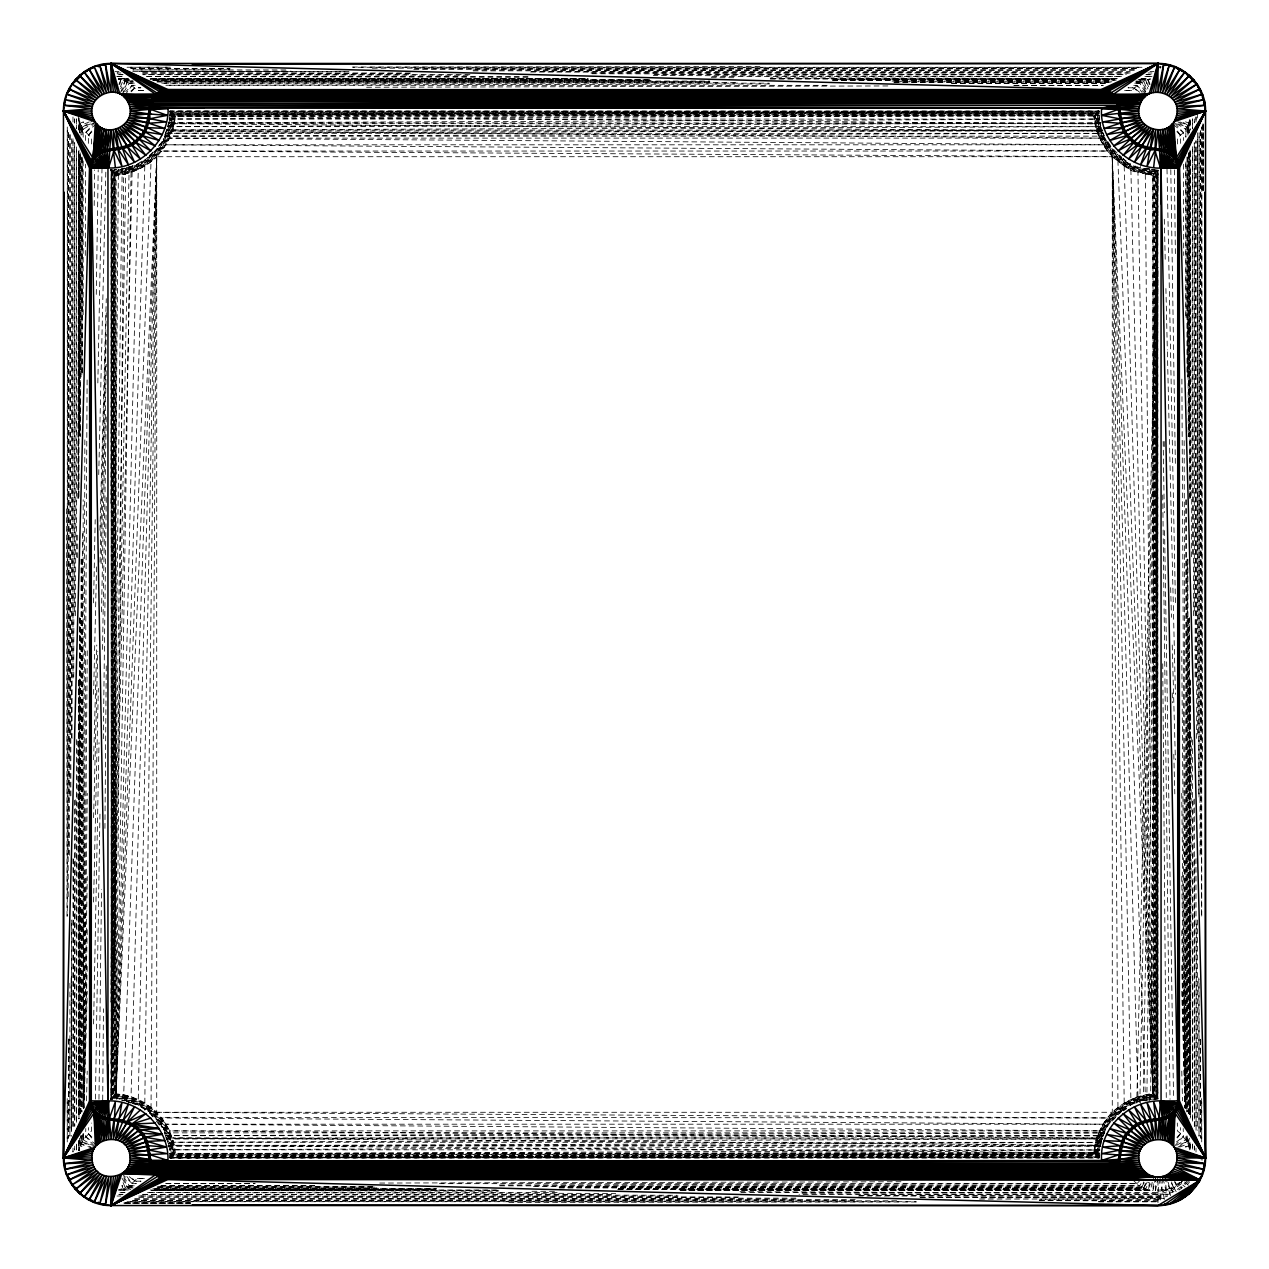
<?xml version="1.0" encoding="UTF-8"?>
<svg xmlns="http://www.w3.org/2000/svg" width="1269" height="1269" viewBox="0 0 1269 1269"><rect width="100%" height="100%" fill="white"/><g stroke="black" fill="none" stroke-linecap="round" stroke-linejoin="round"><path stroke-width="0.75" stroke-dasharray="5 3.75" d="M78.979 1140.657L78.979 1150.571L78.964 1140.657L78.979 1150.571L83.167 1139.721L91.542 1130.965L91.685 1123.033M78.789 680.818L78.964 1118.861L79.233 681.279M79.36 435.743L79.519 154.58L79.757 436.124M91.479 143.984L91.542 138.035L83.167 129.279L79.535 120.92L79.55 132.801L78.979 118.429L78.979 130.31M92.542 1148.445L81.057 1143.702L81.057 1135.771L81.057 1143.702L85.626 1146.51M80.629 618.558L81.026 1111.993L81.613 559.248M81.787 375.005L82.009 157.07L82.311 375.005M90.369 123.918L82.025 127.36L82.041 135.275L82.025 127.36L94.176 119.889M111.037 503.143L111.212 170.696L126.583 168.523L139.368 163.352M162.654 1127.475C152.328 1109.693 131.849 1097.415 111.212 1098.304L111.212 170.696L111.212 1098.304L120.111 1099.16M111.212 1098.304L116.129 1093.592L117.382 1093.926L116.875 1099.128L110.292 1099.224L112.18 1099.224L112.211 1097.971L112.18 169.776L116.827 169.507M1141.608 1100.762L1157.788 1098.304L1157.788 170.696L1141.608 168.238M169.745 1154.885L170.03 1157.962L169.983 1153.315L170.522 1157.962L1097.844 1157.328L1093.545 1152.839C1095.02 1144.924 1103.491 1156.154 1097.844 1157.328C1097.717 1125.809 1125.952 1096.844 1157.788 1098.304L1157.962 765.857M1177.854 1147.255L1186.975 1141.64L1186.975 1135.707L1186.975 1141.64L1190.021 1150.571L1190.021 1140.657M1186.245 499.748L1186.943 1111.93L1187.53 559.185M1187.705 376.909L1187.927 157.007L1188.196 436.425M1183.374 122.49L1187.943 125.298L1187.958 135.212L1187.943 125.298L1190.021 118.429L1190.021 130.31M1189.465 1148.08L1189.465 1138.198M1189.719 680.787L1189.481 1114.42L1189.116 618.764M1189.814 498.606L1190.005 150.107L1190.163 498.987M71.762 920.469L71.445 1130.251L71.397 920.025M72.032 738.399L72.936 138.749M73.459 859.129L73.031 1128.284L72.983 858.558M73.745 677.043L74.617 142.699M74.649 122.919L74.649 118.953M75.268 799.756L74.712 1126.301L74.665 799.073M75.585 615.703L76.378 146.665L76.441 557.17M76.457 1150.031L76.473 1144.099M76.505 1122.304L77.298 739.954M77.679 557.71L77.726 531.949M77.79 498.273L78.504 151.598L78.726 498.463M78.551 129.803L78.583 115.939M83.167 1133.788L83.167 1139.721L83.183 1133.772L83.167 1139.721L92.32 1145.288M84.849 439.851L83.231 1108.011L87.117 379.098M85.293 255.45L85.515 164.256M85.562 140.462L85.594 132.531L94.144 123.188M1190.433 1149.111L1190.417 1141.196M1191.274 737.051L1190.496 1117.402L1190.243 681.342M1191.639 556.774L1192.495 146.696M1192.527 128.867L1192.543 118.969M1193.177 799.756L1192.622 1122.335L1192.559 739.589M1193.479 615.703L1194.288 142.699L1194.335 614.672M1194.351 1150.047L1194.351 1146.081M1194.383 1126.301L1194.811 859.129M1195.112 677.043L1195.969 140.716L1196.017 678.122M1196.064 1130.251L1196.381 920.469M1196.651 738.399L1197.555 138.749L1197.603 737.606M111.037 1001.844L114.48 169.903M1154.52 1099.097L1157.962 267.156M88.354 143.397L88.386 135.466L91.542 131.04M163.59 1129.013L169.269 1143.528L171.156 1157.328L175.408 1152.871C173.774 1135.152 164.78 1118.56 151.043 1107.234L156.721 156.721C167.032 145.729 174.25 131.31 175.185 116.098L170.522 111.037L169.411 120.444M1099.366 121.316L1098.478 111.037L1093.592 116.129L175.455 116.161L169.602 115.653L170.03 111.037L169.983 115.685M87.244 650.759L83.421 1108.059L87.26 793.363M102.71 1099.985L103.455 1008.792M104.93 828.371L106.279 663.798M111.037 1063.216L118.382 169.253M149.393 156.024L153.311 152.375L157.055 156.024C148.203 165.509 136.195 171.347 123.696 174.392L116.129 1093.592L156.721 156.721L1112.279 156.721L1123.208 165.192L1130.885 169.697L1138.531 172.378L1152.839 175.455L1157.788 170.696L1157.788 1098.304M1150.618 1099.747L1157.962 205.784M1155.662 1176.855L1155.551 1190.639L1169.574 1188.593L1179.678 1182.486L1185.087 1186.896M94.192 205.53L94.62 169.903M98.966 1099.303L101.52 889.299M103.328 738.717L106.279 495.021M111.037 1083.06L122.173 168.063M149.393 1112.976L153.311 1116.625L157.055 1112.976L144.809 1102.888L156.721 156.721C145.681 167.286 131.326 173.901 116.129 175.408L111.672 171.156L112.211 1097.971M1146.827 1100.937L1157.962 185.94M83.167 1139.721L83.246 1133.788M83.659 1108.043L87.244 876.419M96.27 294.392L98.205 169.665M95.429 1099.065L99.95 813.841M102.535 649.442L106.263 413.726M111.037 1092.974L125.758 168.412M131.04 172.473L116.129 1093.592L151.043 161.766M1143.242 1100.588L1157.962 176.026M87.228 929.733L83.77 1108.027L87.244 965.535M93.573 602.854L95.191 519.64M97.84 382.952L101.996 168.983M93.589 1023.972L99.014 742.651M101.52 611.896L106.295 364.251M129.168 166.35L111.022 1098.922L132.246 165.874M1139.832 1102.65L1157.978 170.078L1136.754 1103.126M91.542 1137.96L88.386 1133.534L88.529 1127.602M93.573 902.069L98.347 688.401M101.139 563.753L106.279 334.27M93.589 694.333L96.603 565.673M98.728 474.606L105.866 169.776M1157.962 1202.774L1157.962 1176.997L1155.551 1190.639L1153.061 1190.417L1153.362 1178.187M94.144 1145.812L85.594 1136.469L85.784 1128.553M86.482 1100.826L87.228 1071.115M93.605 817.648L97.776 651.298M100.029 562.183L106.295 312.666M1154.504 169.681L1153.918 174.44C1122.938 172.41 1096.606 146.046 1094.56 115.082L175.455 116.161L174.567 121.269L169.824 120.507L170.696 111.212L1097.844 111.672C1097.733 143.349 1125.651 171.267 1157.328 171.156L1157.328 1097.844L1155.916 1096.464C1124.445 1095.417 1097.257 1124.08 1095.544 1154.949L173.456 1154.949C172.981 1123.763 145.237 1096.019 114.051 1095.544L113.084 172.536C144.444 171.029 171.014 144.412 172.536 113.084L1097.368 112.164C1097.511 143.73 1125.27 171.489 1156.836 171.632L1157.328 1097.844L1154.441 1098.066M84.04 1108.059L87.244 991.311M93.605 759.782L96.761 645.001M99.918 530.236L106.279 298.691M151.043 1107.234L131.04 1096.527L156.721 156.721L156.721 1112.279L1107.234 1117.957C1118.497 1104.141 1135.073 1095.353 1152.871 1093.592L1155.916 1096.464C1124.937 1097.971 1096.194 1125.111 1097.368 1156.836L171.156 1157.328C172.41 1125.571 143.587 1097.495 112.164 1097.368L111.672 171.156L126.71 168.951L139.59 163.749M170.395 115.717L170.522 111.037M171.347 1153.204L171.632 1156.836L1097.368 1156.836C1097.511 1125.27 1125.27 1097.511 1156.836 1097.368L1155.916 172.536C1124.746 173.567 1095.464 144.444 1096.464 113.084L172.536 113.084C172.203 144.476 144.476 172.203 113.084 172.536L113.084 1096.464C144.444 1097.971 171.014 1124.588 172.536 1155.916L1097.003 1155.583M144.809 166.112L116.129 1093.592L115.082 174.44C146.046 172.41 172.41 145.998 174.44 115.082L1095.544 114.051L1099.255 113.338L1098.97 111.037L1099.255 118.049L1094.068 118.667L1093.592 116.129M144.809 1102.888L138.115 1099.303L123.696 1094.608L156.721 156.721L138.273 1099.668L136.243 1104.014L139.368 1105.648M1110.137 1122.494C1102.571 1132.646 1098.621 1145.177 1098.304 1157.788L170.696 1157.788L170.855 1153.251M1162.436 1178.203L1161.912 1190.481L1157.962 1192.559L739.589 1192.559M1154.378 1097.051L1156.836 1097.368L1156.836 171.632C1125.349 172.758 1096.242 143.571 1097.368 112.164L171.632 112.164C171.489 143.635 143.778 171.616 112.211 171.521L113.084 1096.464C144.476 1096.797 172.203 1124.524 172.536 1155.916L1095.544 1154.949C1096.019 1123.747 1123.795 1096.019 1154.949 1095.544L1154.314 173.044M171.854 1153.172L171.632 1156.836L1096.464 1155.916L1096.289 1150.586M1160.849 66.305L1160.738 68.05L1157.962 67.273M163.59 139.987L169.269 125.472L171.156 111.672L1097.844 111.672L1097.511 113.401M1095.179 118.54L1095.544 114.051L173.456 114.051C171.727 145.205 145.221 171.727 114.051 173.456L114.051 1095.544C145.221 1097.273 171.727 1123.795 173.456 1154.949L1094.56 1153.918C1096.606 1122.954 1122.938 1096.59 1153.918 1094.56L1154.504 1099.319L1157.312 1099.255M1098.526 134.197L1095.448 123.775L1094.56 115.082C1094.29 145.856 1123.382 173.583 1153.918 174.44L1153.918 1094.56C1122.922 1095.353 1095.353 1122.938 1094.56 1153.918C1093.101 1140.831 1100.223 1128.49 1107.234 1117.957L160.941 1117.339L156.88 1120.638L160.068 1124.921L164.399 1122.002L161.766 1117.957L1102.888 1124.191L1112.279 1112.279L1118.481 1107.155L1121.415 1110.946L1111.263 1121.098M1098.002 113.385L1098.304 111.212L170.696 111.212L170.855 115.749M1149.032 174.757L1149.746 169.586L1144.939 168.714L1143.797 173.805L1153.918 174.44L1154.314 1095.956M172.536 1155.916L172.949 1153.077M1094.068 1150.333L1096.527 1137.96L1102.888 1124.191L166.112 1124.191L1099.303 1130.885L169.697 1130.885L164.399 1122.002M1159.977 1178.584L1157.962 1190.719L1160.152 1191.813L1174.063 1187.8L1183.2 1180.614M680.025 1190.417L1153.061 1190.417L1155.298 1178.79M1100.984 1146.351L1094.909 1145.114L174.392 1145.304L1093.545 1152.839L174.44 1153.918C173.679 1123.002 146.046 1095.321 115.082 1094.56L114.051 173.456C145.237 172.981 172.981 145.237 173.456 114.051L1097.003 113.417M169.078 122.046L165.144 134.879L169.919 136.989L169.697 138.115L161.766 151.043L160.941 151.661L156.88 148.362L160.068 144.079L164.399 146.998M168.714 121.983L168.063 125.171L173.488 126.519L172.473 131.04L171.95 131.786L166.651 129.977M169.491 122.125L163.193 139.764L167.397 142.08M173.488 126.519L174.567 121.269M1152.189 1182.264L1150.571 1190.021L680.818 1190.211M1144.939 168.714L1149.857 168.888M119.746 84.674L120.92 79.535L130.802 79.535M617.67 1189.465L1148.08 1189.465L1149.651 1182.613M1100.033 1146.145L1100.826 1142.925M1100.397 1146.224L1101.587 1141.418M134.482 1103.744L126.472 1100.889L127.836 1095.845L131.04 1096.527M173.456 1154.949C174.408 1123.684 145.729 1096.559 115.082 1094.56L115.082 174.44C146.046 173.679 173.679 145.998 174.44 115.082M1140.403 166.461C1139.451 181.419 1119.195 161.258 1114.039 158.054C1102.999 147.934 1095.781 133.531 1094.068 118.667M1101.222 1141.323L1102.317 1138.103M1175.078 1181.74L1178.996 1190.005L1181.677 1188.07L1178.949 1184.611L1179.678 1182.486M131.31 1102.412L133.086 1097.511M118.921 84.42L120.92 79.535L129.279 83.167L137.338 90.591L145.253 90.591L137.338 90.591M1134.074 1181.185L1139.721 1185.833L1148.08 1189.465L1151.411 1181.328M120.46 86.736L123.141 80.217L129.089 80.217L123.141 80.217M121.856 95.365L127.36 82.025L133.293 82.025M559.217 1186.975L1141.64 1186.975L1143.702 1181.962M618.511 1189.132L1145.859 1188.783L1148.54 1182.264M120.555 92.542L125.298 81.057L133.229 81.042L125.298 81.057L120.603 88.671M618.558 1188.371L1143.702 1187.943L1146.399 1181.391M1133.296 170.474L1135.565 165.002M1181.153 1182.708L1182.486 1179.678M1102.872 1136.501L1104.966 1131.758M1177.521 143.984L1177.458 138.035L1183.406 132.531L1187.943 125.298L1176.458 120.555M1128.173 168.063L1130.584 163.447M1170.541 1195.572L1168.717 1190.132L1169.574 1188.593L1168.194 1181.709M143.334 1102.317L141.16 1106.06M123.712 92.32L129.279 83.167L135.212 83.151L129.279 83.167M533.488 1186.515L1139.721 1185.833L1142.512 1181.265M162.258 141.287L157.213 148.632L149.663 156.341M162.654 141.525L153.946 152.978L141.16 162.94L143.334 166.683M121.745 91.146L127.36 82.025M1141.64 1186.975L1144.448 1182.407M559.217 1187.943L1143.702 1187.943L1147.462 1181.851M1123.208 165.192L1126.222 160.481L1123.351 158.435M1145.304 174.392L1152.871 1093.592L1112.279 156.721L161.766 151.043L1107.234 151.043L166.112 144.809L1102.888 144.809L1107.139 142.065L1113.532 150.694L1121.415 158.054L1117.957 161.766L1152.871 1093.592L1152.839 175.455L1153.918 1094.56L1143.797 1095.195L1145.098 1100.969L1149.857 1100.112M144.777 1110.264L148.187 1105.426M1177.458 1137.96L1180.614 1133.534L1180.471 1127.602M124.727 95.365L132.23 85.34L136.18 85.324L132.23 85.34L125.742 91.606M859.129 1195.541L1160.437 1196.207L1173.19 1193.13L1171.446 1189.085L1173.19 1186.975L1171.525 1181.962M1187.451 1180.17C1180.63 1188.99 1169.288 1195.636 1157.962 1194.335L799.756 1193.732M1188.577 1181.027L1181.677 1188.07M1187.467 1184.453L1189.64 1181.82M152.788 1108.995L149.155 1113.262L153.041 1116.894M1176.157 1191.686L1174.063 1187.8L1176.569 1184.929L1178.949 1184.611M137.338 1178.409L145.253 1178.409L137.338 1178.409L129.279 1185.833L118.429 1190.021L128.343 1190.021M1131.662 90.591L1123.747 90.591L1131.662 90.591L1139.721 83.167L1150.571 78.979L1140.657 78.979M131.31 91.796L134.926 87.815L140.859 87.799L134.926 87.815L129.295 92.304M1174.856 1145.812L1183.406 1136.469L1183.216 1128.553M1114.039 158.054L1117.862 153.977M88.386 135.466L92.145 131.643M1176.855 1137.357L1180.614 1133.534L1186.975 1141.64L1178.631 1145.082M499.415 1185.04L1136.77 1183.66L1139.372 1181.153M1140.403 1102.539L1137.96 1096.527L1123.208 1103.808L1126.222 1108.519M153.041 152.106L149.155 155.738L152.788 160.005M1109.963 153.882L1113.532 150.694M1121.685 1111.279L1110.47 1122.748L1106.282 1119.639M85.594 132.531L95.397 124.774M1176.411 1142.021L1183.406 1136.469M148.251 157.451L140.922 162.543M1103.887 135.831L1102.475 132.658L1098.002 134.403L1106.282 149.361L1110.47 146.252L1121.685 157.721M1121.415 1110.946L1125.793 1107.853M1123.128 1110.248L1126.031 1108.202M1123.541 1110.819L1126.412 1108.789M148.187 163.574L145.174 159.307L137.623 163.796M1164.276 1199.522L1163.054 1191.496L1165.799 1189.767L1168.717 1190.132M95.365 121.856L83.167 129.279L83.167 137.195M1176.68 1145.288L1185.833 1139.721L1185.769 1133.788M1160.437 1196.207L1157.962 1197.603L977.876 1197.857M167.397 1126.92L163.193 1129.236L169.491 1146.875M1160.342 1194.795L1157.962 1196.017L858.558 1196.017M1100.286 139.558L1104.173 137.639M1130.393 1105.188L1135.136 1102.967M1188.387 1185.278L1184.342 1181.645L1172.048 1190.481L1157.962 1194.335L799.073 1194.335M128.09 167.603L134.482 165.256M89.258 121.919L81.057 125.298L81.057 135.212M1179.742 1147.081L1187.943 1143.702L1187.943 1135.771M83.468 121.808L80.217 123.141L80.217 133.055L80.217 123.141L83.706 122.332M1185.532 1147.192L1188.783 1145.859L1188.783 1139.911L1188.783 1145.859L1185.294 1146.668M1136.754 1102.38L1139.974 1101.191M166.651 1139.023L171.95 1137.214L173.488 1142.481L174.567 1147.731L169.824 1148.493L170.696 1157.788M126.377 167.746L129.581 166.731M1096.226 129.152L1100.826 127.804L1102.475 132.658M115.082 1094.56L117.382 1093.926L127.836 1095.845M173.488 1142.481L168.063 1143.829L168.714 1147.017M112.195 1098.431L110.736 1098.78L112.18 1098.843M121.586 168.84L124.774 168.111M121.65 169.205L126.472 168.111L127.836 173.155M1100.984 122.649L1094.909 123.886L175.455 116.161M1149.175 173.663L1154.949 173.456L1155.916 1096.464C1124.635 1096.797 1097.035 1124.302 1096.464 1155.551L1099.255 1155.662L1098.97 1157.962L1098.875 1155.647M1144.939 1100.286L1158.264 1098.78L1154.457 1098.526M114.051 1095.544L117.271 1095.036M1164.101 1198.396L1039.216 1199.221M1154.409 171.426L1157.328 171.156M169.602 1153.347L1093.545 1152.839M113.084 1096.464L117.16 1096.162M1154.441 170.934L1157.788 170.696M1151.332 169.745L1158.708 169.776M1154.457 170.474L1158.264 170.22L1154.489 170.062M112.195 170.569L110.736 170.22L116.875 169.872L117.382 175.074L115.082 174.44M123.696 1094.608L122.585 1094.655L121.713 1099.382L136.243 1104.014M112.164 1097.368L117.049 1097.241M1098.906 111.149L169.856 114.987L1099.144 115.098M169.094 118.985L1099.176 115.193M168.19 126.551L1101.111 123.061M167.524 133.197L1102.92 130.215M164.605 136.069L1103.475 133.388M165.525 1135.612L1104.395 1132.931M166.08 1138.785L1101.476 1135.803M167.889 1145.939L1100.81 1142.449M169.824 1153.807L1099.906 1150.015M170.094 1157.851L1099.144 1154.013L169.856 1153.902M130.834 68.494L229.784 68.383M372.277 68.209L1142.132 67.289L352.941 67.273M229.784 69.779L132.801 69.906L289.491 69.938M413.837 69.525L1138.166 68.542L414.408 68.526M115.003 71.397L118.969 71.397M132.801 71.365L291.124 71.143M473.21 70.89L1136.199 69.969L471.909 69.938M735.512 82.485L160.973 83.119L769.22 83.167M893.995 82.311L1111.93 82.057L893.995 81.787M1145.78 92.034L1141.64 82.025L1135.707 82.025L1141.64 82.025L1149.111 94.176M769.585 83.96L165.874 85.261L829.656 85.34M951.687 83.564L1108.059 83.231M1139.721 83.167L1133.788 83.167L1139.721 83.167L1145.288 92.32M366.582 87.244L889.283 85.943M1014.01 85.642L1103.11 85.42M165.89 1183.58L254.99 1183.358M379.717 1183.057L902.418 1181.756M129.279 1185.833L135.212 1185.833L129.279 1185.833L121.856 1173.635L132.23 1183.66L136.195 1183.66L132.23 1183.66L124.727 1173.635M160.941 1185.769L317.313 1185.436M123.918 1178.631L127.36 1186.975L133.293 1186.959L127.36 1186.975L119.889 1174.824M375.005 1187.213L157.07 1186.991L375.005 1186.689M795.79 1198.11L132.801 1199.031L797.091 1199.062M855.163 1199.475L130.834 1200.458L854.592 1200.474M896.723 1200.791L126.868 1201.711L916.059 1201.727M1039.216 1200.617L1160.738 1200.95L1160.152 1191.813M170.411 67.209L126.868 67.257L170.522 67.273M352.481 67.035L760.163 66.623M130.866 68.526L230.006 68.526M348.975 71.397L138.797 71.397L348.531 71.762M531.394 71.397L1130.203 71.397M1150.031 71.397L1153.997 71.397M410.442 72.983L140.78 72.983L409.871 73.459M590.878 72.983L1128.22 72.983M1148.048 72.983L1152.014 72.983M469.927 74.665L142.762 74.665L469.244 75.268M654.328 74.665L1126.237 74.665M1146.066 74.665L1152.014 74.665L1146.081 74.649M116.986 76.441L124.917 76.441M146.728 76.441L529.411 76.441M711.83 76.441L1122.272 76.441L653.297 75.585M119.889 78.583L127.804 78.583M151.55 78.583L588.975 78.583M771.076 78.583L1117.45 78.583M1141.196 78.583L1149.111 78.583M128.328 78.979L118.429 78.979L128.343 78.979L118.429 78.979L120.92 79.535M587.721 79.233L150.107 78.995L588.182 78.789M770.537 78.726L1117.386 78.599L770.727 77.79M150.123 78.979L587.944 78.979M770.204 78.979L1118.877 78.979M833.257 79.36L1114.42 79.519L832.876 79.757M1149.254 84.674L1148.08 79.535L1138.198 79.535L1148.08 79.535L1150.079 84.42M154.564 79.535L651.33 79.535M833.4 79.535L1114.436 79.535M152.883 80.201L650.489 79.868M1138.182 79.55L1148.08 79.535M152.883 80.217L650.362 80.217M832.702 80.217L1116.117 80.217M709.752 81.613L157.007 81.073L650.442 80.629M832.75 80.47L1114.15 80.248M157.007 81.057L709.783 81.057M892.075 81.057L1111.993 81.057M1135.771 81.057L1143.702 81.057L1147.081 89.258M157.07 82.025L709.783 82.025M894.01 82.025L1111.93 82.025M951.512 83.167L1108.027 83.167M1013.931 85.34L1103.094 85.34M169.602 111.037L1099.398 111.037M169.11 119.08L1099.89 119.08L167.873 122.855L1101.095 122.966M1094.608 123.696L174.392 123.696L1096.527 131.04L172.473 131.04L1099.303 138.115L169.697 138.115L1102.888 144.809M168.174 126.662L1100.826 126.662L166.065 130.025L1102.935 130.12M165.493 133.308L1103.507 133.308M164.637 136.148L1104.363 136.148M156.721 1112.279L1112.279 1112.279L1112.279 156.721L1106.282 149.361M164.637 1132.852L1104.363 1132.852M165.493 1135.692L1103.507 1135.692M166.065 1138.88L1102.935 1138.88L168.19 1142.243L1100.826 1142.338M167.905 1146.034L1101.095 1146.034L169.094 1149.809L1099.89 1149.92M169.602 1157.962L1099.398 1157.962M165.906 1183.66L255.069 1183.66M439.344 1183.66L1136.77 1183.66M160.973 1185.833L317.488 1185.833M499.78 1185.833L1139.721 1185.833M157.07 1186.975L374.99 1186.975M133.229 1187.943L125.298 1187.943L121.919 1179.742M157.007 1187.943L376.925 1187.943M154.85 1188.752L436.25 1188.53M152.883 1188.783L436.298 1188.783M618.637 1188.783L1145.859 1188.783M120.92 1189.465L130.818 1189.465M436.124 1189.243L154.612 1189.434L435.743 1189.64M154.564 1189.465L435.6 1189.465M681.279 1189.767L1153.061 1190.417M150.123 1190.021L498.796 1190.021M681.056 1190.021L1150.571 1190.021L1148.08 1189.465M119.889 1190.417L127.804 1190.417M498.463 1190.274L151.614 1190.401L498.273 1191.21M151.55 1190.417L497.924 1190.417M557.17 1192.559L146.728 1192.559L615.703 1193.415M118.969 1194.335L122.934 1194.335M142.762 1194.335L614.672 1194.335M116.986 1196.017L120.952 1196.017M140.78 1196.017L678.122 1196.017M138.797 1197.603L737.606 1197.603M920.025 1197.603L1160.516 1197.539L1167.258 1196.508L1164.847 1177.505M979.509 1199.062L1157.962 1199.062L1160.675 1199.919L1038.994 1200.474M1098.478 1201.727L1157.962 1201.727L1098.589 1201.791M190.207 1202.695L122.919 1202.758L190.35 1202.774M508.837 1202.378L916.519 1201.965M190.207 1203.567L122.919 1203.615L190.35 1203.631M530.601 72.032L1130.251 72.936M591.957 73.745L1126.301 74.617M116.986 76.441L124.901 76.473M146.696 76.505L529.046 77.298M711.29 77.679L737.051 77.726M125.298 81.057L133.229 81.057M1135.707 82.025L1141.64 82.025M112.18 169.776L110.292 169.776L112.18 170.157M127.36 1186.975L133.293 1186.975M559.248 1187.387L1143.702 1187.943M531.949 1191.274L557.71 1191.321M739.954 1191.702L1160.247 1193.336M118.953 1194.351L122.919 1194.351M142.699 1194.383L677.043 1195.255M138.749 1196.064L738.399 1196.968M920.469 1197.238L1157.962 1197.603L1160.596 1198.777M1094.608 1145.304L172.473 1137.96L1096.527 1137.96L169.697 1130.885L169.919 1132.011L165.144 1134.121L169.078 1146.954M1149.175 1095.337L1154.282 1095.401M1155.916 1096.464L1155.916 172.536C1124.635 172.203 1097.035 144.698 1096.464 113.449M1200.997 1159.818L1202.742 1159.898M112.211 171.521L117.049 171.759M123.696 174.392L122.585 174.345L121.713 169.618M1154.489 1098.938L1157.296 1099.128M113.084 172.536L117.16 172.838M1154.409 1097.574L1157.328 1097.844M1154.282 173.599C1123.351 172.378 1096.035 145.126 1095.544 114.051L1096.289 118.414M114.051 173.456L117.271 173.964M1145.019 168.349L1149.809 169.221M121.65 1099.795L126.472 1100.889M121.586 1100.16L124.774 1100.889M1171.446 1189.085L1169.574 1188.593L1165.402 1177.6M1096.226 1139.848L1100.826 1141.196M1157.962 66.226L1160.802 67.114M126.377 1101.254L129.581 1102.269M127.883 1102.079L131.056 1103.078M111.212 170.696L112.211 171.029M1136.754 166.62L1139.974 167.809M1154.378 171.95L1155.916 172.536M1098.002 1134.597L1102.475 1136.342M1185.532 121.808L1188.783 123.141L1188.783 133.055L1188.783 123.141M80.217 1145.859L80.217 1139.911L80.217 1145.859L83.468 1147.192M1178.631 123.918L1186.975 127.36L1186.975 135.275M82.025 1135.707L82.025 1141.64L93.7 1146.462M132.753 1103.427L135.91 1104.744M1104.173 1131.361L1100.286 1129.442M1176.68 123.712L1185.833 129.279L1185.849 137.195L1185.833 129.279M1107.139 1126.935L1102.888 1124.191M1177.854 121.745L1186.975 127.36M82.025 1141.64L91.146 1147.255M140.922 1106.457L148.251 1111.549M140.716 1106.822L145.174 1109.693M1123.128 158.752L1126.031 160.798M1122.875 159.085L1125.793 161.147M1173.603 124.774L1183.406 132.531L1183.438 140.462M85.594 1136.469L95.397 1144.226M1139.705 92.304L1134.074 87.815L1128.125 87.815L1134.074 87.815L1137.69 91.796M129.295 1176.696L134.926 1181.185L140.875 1181.185L134.926 1181.185L131.31 1177.204M1180.614 1133.534L1177.458 1130.965L1177.315 1123.033M1119.21 155.119L1121.907 157.419M1163.054 1191.496L1161.912 1190.481L1160.501 1178.806M1109.963 1115.118L1113.532 1118.306M149.663 1112.659L157.213 1120.368L162.258 1127.713M1174.063 1187.8L1170.446 1181.756M1145.859 94.112L1136.77 85.34L1132.805 85.34L1136.77 85.34L1142.132 92.494M1176.855 131.643L1180.614 135.466L1180.646 143.397M88.386 1133.534L92.145 1137.357M1114.039 1110.946L1117.862 1115.023M1174.856 123.188L1183.406 132.531M156.341 1121.082L159.482 1125.317M1177.458 131.04L1180.614 135.466M1174.348 1181.693L1176.569 1184.929M1107.821 141.652L1110.772 146.03M1104.585 137.433L1107.139 142.065M1128.173 1100.937L1130.584 1105.553M136.243 164.986L138.273 169.332L116.129 1093.592L116.129 175.408M1102.872 132.499L1104.268 135.656M1133.296 1098.526L1135.565 1103.998M1148.54 86.736L1145.859 80.217L1139.911 80.217L1145.859 80.217L1147.89 88.941M121.808 1185.532L123.141 1188.783L129.089 1188.783L123.141 1188.783L122.332 1185.294M174.075 1152.998L174.44 1153.918M131.31 166.588L133.086 171.489M1101.222 127.677L1102.317 130.897M173.456 114.051L174.075 116.002M1100.033 122.855L1100.826 126.075M1099.62 122.934L1100.826 127.804M1162.991 1178.346L1165.799 1189.767M1097.511 1155.599L1097.844 1157.328M1098.478 111.037L1098.875 113.353M172.536 113.084L172.949 115.923M1149.032 1094.243L1149.746 1099.414M1098.002 1155.615L1098.304 1157.788M1095.179 1150.46L1095.544 1154.949M1098.304 111.212L1098.462 113.369M171.632 112.164L171.854 115.828M171.156 111.672L171.347 115.796M1117.957 1107.234L1112.279 156.721L1145.304 1094.608M1124.191 166.112L1152.871 1093.592L1137.96 172.473M1170.668 587.61L1171.477 617.305M1172.239 645.001L1175.395 759.782M1181.756 991.311L1184.96 1108.059M1124.191 1102.888L1112.279 156.721L1137.96 1096.527M170.395 1153.283L170.522 1157.962M1172.255 692.89L1172.508 702.788M1173.809 754.278L1174.808 793.886M1181.772 1071.115L1182.518 1100.826M1130.885 169.697L1152.871 1093.592M1164.292 219.251L1165.259 260.827M1165.91 288.539L1167.337 349.911M1167.385 351.878L1175.411 694.333M1181.756 965.535L1185.103 1108.059L1181.772 929.733M1167.004 168.983L1175.427 602.854M1164.196 441.517L1164.307 447.465M1112.279 156.721L1130.885 1099.303M1170.795 169.665L1175.395 466.627M1181.756 876.419L1185.341 1108.043M1163.165 441.453L1164.292 512.771M1164.577 530.601L1173.571 1099.065M1162.721 495.021L1170.034 1099.303M1174.38 169.903L1175.411 256.988M1181.74 793.363L1185.468 1108.059L1181.756 650.759M1162.721 663.798L1166.29 1099.985M1181.883 379.098L1185.674 1108.027L1184.151 439.851M1098.462 1155.631L1098.478 1157.962M1183.485 164.256L1183.707 255.45M1203.678 190.207L1203.631 122.919L1203.631 190.35M1202.838 190.207L1202.79 122.919L1202.774 190.35M1202.378 760.163L1201.743 126.868L1201.727 916.059M1200.506 130.834L1201.442 916.519M1201.648 1098.589L1201.711 1142.132L1201.727 1098.478M1200.077 855.163L1199.094 132.801L1199.062 797.091M1200.315 1039.216L1200.458 1138.166L1200.474 1038.994M1197.603 113.02L1197.619 118.953M1197.635 132.801L1198.555 795.79M1198.808 977.876L1199.031 1136.199L1199.062 979.509M1188.799 152.883L1188.99 436.377M1188.355 618.733L1188.752 1114.15M1186.055 317.488L1185.88 160.973L1185.833 317.488M82.485 533.488L83.119 1108.027L83.167 499.78M80.248 154.85L80.47 436.25M79.868 618.511L80.201 1116.117M70.89 795.79L69.969 132.801L69.938 797.091M71.143 977.876L71.365 1136.199M69.525 855.163L68.542 130.834L68.526 854.592M69.779 1039.216L69.906 1136.199L69.938 979.509M68.209 896.723L67.289 126.868L67.273 916.059M68.383 1039.216L68.494 1138.166M66.623 508.837L67.035 916.519M67.209 1098.589L67.257 1142.132L67.273 1098.478M1200.474 130.866L1200.474 854.592M1197.603 920.025L1197.603 1130.203M1196.017 858.558L1196.017 1128.22M1196.017 1148.048L1196.017 1152.014M1194.335 799.073L1194.335 1126.237M1194.335 1146.066L1194.335 1150.031M1192.559 118.969L1192.559 128.883M1192.559 146.728L1192.559 557.17M1190.417 119.889L1190.417 129.787M1190.417 151.55L1190.417 497.924M1190.417 680.025L1190.417 1117.45M1190.021 150.123L1190.021 498.796M1190.021 681.056L1190.021 1118.877M1189.465 120.92L1189.465 132.785M1189.465 154.564L1189.465 435.6M1189.465 617.67L1189.465 1114.436M1188.783 152.883L1188.783 436.298M1188.783 618.637L1188.783 1116.117M1187.943 125.298L1187.943 135.212M1187.943 157.007L1187.943 376.925M1187.943 559.217L1187.943 1111.993M1186.975 157.07L1186.975 374.99M1186.975 559.217L1186.975 1111.93M1186.975 1135.707L1186.975 1141.64M1185.833 499.78L1185.833 1108.027M83.167 160.973L83.167 317.488M82.025 127.36L82.025 135.275M82.025 157.07L82.025 374.99M82.025 559.217L82.025 1111.93M81.057 157.007L81.057 376.925M81.057 559.217L81.057 1111.993M81.057 1135.771L81.057 1143.702M80.217 152.883L80.217 436.298M80.217 618.637L80.217 1116.117M79.535 120.92L79.535 132.785M79.535 154.564L79.535 435.6M79.535 617.67L79.535 1114.436M79.535 1138.198L79.535 1148.08M78.979 150.123L78.979 498.796M78.979 681.056L78.979 1118.877M78.583 151.55L78.583 497.924M78.583 680.025L78.583 1117.45M78.583 1141.196L78.583 1149.111M76.441 739.589L76.441 1122.272M76.441 1144.083L76.441 1150.031M74.665 118.969L74.665 122.934M74.665 142.762L74.665 614.672M72.983 116.986L72.983 122.934M72.983 140.78L72.983 678.122M71.397 138.797L71.397 737.606M68.526 1038.994L68.526 1138.134M72.999 1148.064L72.983 1152.03L72.983 1148.048M74.681 1146.081L74.681 1150.047L74.665 1146.066M76.426 118.953L76.41 128.851L76.441 118.969M1192.59 1144.115L1192.574 1150.047L1192.559 1144.083M1194.319 118.953L1194.319 122.919L1194.335 118.969M1196.017 116.97L1196.001 122.919L1196.017 116.986M120.952 72.983L116.986 72.983L120.936 72.999M122.934 74.665L116.986 74.665L122.919 74.681M1152.014 76.441L1144.083 76.441L1152.03 76.426M124.917 1192.559L118.969 1192.559L124.885 1192.59"/><path stroke-width="1.5" d="M64.084 192.174L63.45 1157.962C62.895 1183.39 85.61 1206.105 111.037 1205.55L1157.962 1205.55C1183.39 1206.105 1206.105 1183.39 1205.55 1157.962L1205.55 111.037C1206.073 85.546 1183.406 62.927 1157.962 63.45L111.037 63.45C85.61 62.895 62.895 85.61 63.45 111.037L63.45 1157.962L92.145 1160.263C93.985 1184.754 134.006 1179.884 129.93 1155.662C128.09 1131.171 88.069 1136.041 92.145 1160.263L63.799 1163.705L64.132 1157.962M1101.302 108.071L1139.483 106.485L1119.607 105.089L1117.481 103.455L150.71 100.917L127.899 102.186C140.288 123.394 104.581 142.128 94.176 119.889C81.787 98.681 117.494 79.947 127.899 102.186L151.519 103.455L1119.068 102.963L1140.165 104.28C1130.409 126.821 1168.114 141.129 1175.76 117.795C1185.516 95.254 1147.811 80.946 1140.165 104.28L1119.607 105.089L1101.302 108.071L168.095 107.944C169.316 139.971 140.462 169.586 107.96 167.936L107.944 1100.905C139.971 1099.668 169.586 1128.538 167.936 1161.04L1118.227 1161.611L1139.483 1162.515C1141.418 1170.827 1149.428 1177.109 1157.962 1176.997L1200.093 1180.075L1189.513 1193.59L1180.075 1200.093L1171.065 1203.155M107.976 1065.262L107.944 1100.905L89.75 1103.094L63.45 1157.962L92.002 1157.962M1161.024 203.738L1161.056 168.095C1129.68 169.094 1099.065 141.287 1101.571 108.404L1117.973 105.406L1119.892 107.262L1139.07 108.737L1101.619 108.69M1204.868 1161.738L1205.55 1157.962L1177.711 1100.905L1177.711 168.095C1176.236 141.7 1141.545 156.817 1129.87 139.13C1112.183 127.455 1127.3 92.764 1100.905 91.289L168.095 91.289C141.7 92.764 156.817 127.455 139.13 139.13C127.455 156.817 92.764 141.7 91.289 168.095L91.289 1100.905C92.764 1127.3 127.455 1112.183 139.13 1129.87C156.817 1141.545 141.7 1176.236 168.095 1177.711L1100.905 1177.711C1127.3 1176.236 1112.183 1141.545 1129.87 1129.87C1141.545 1112.183 1176.236 1127.3 1177.711 1100.905L1179.377 168.095C1178.473 140.669 1143.401 154.992 1131.044 137.956C1114.008 125.599 1128.331 90.527 1100.905 89.623L111.037 63.45L111.037 92.002L105.295 63.799L111.037 64.132M1203.155 97.935L1202.457 94.16L1175.76 104.28L1204.17 99.648L1205.201 105.295L1176.855 108.737L1205.55 111.037L1179.377 168.095L1179.377 1100.905C1178.473 1128.331 1143.401 1114.008 1131.044 1131.044C1114.008 1143.401 1128.331 1178.473 1100.905 1179.377L168.095 1179.377C140.669 1178.473 154.992 1143.401 137.956 1131.044C125.599 1114.008 90.527 1128.331 89.623 1100.905L89.623 168.095C90.527 140.669 125.599 154.992 137.956 137.956C154.992 125.599 140.669 90.527 168.095 89.623L1100.905 89.623L1157.962 63.45L1161.738 64.132M1138.928 1157.962L1101.603 1160.469C1099.065 1127.602 1129.775 1099.937 1161.056 1100.905L1161.056 168.095L1179.377 168.095L1205.55 1157.962L1176.997 1157.962C1177.87 1130.33 1132.011 1135.898 1139.483 1162.515L1119.607 1163.911L150.773 1161.611L129.517 1162.515L149.393 1163.911L1117.973 1163.594L1119.068 1166.037L1141.101 1166.814L1118.29 1168.083L151.519 1165.545L127.899 1166.814L150.71 1168.083L153.137 1169.193L1114.737 1170.843L1116.07 1171.858L1145.336 1172.207L1114.642 1173.524L1113.436 1172.366L154.263 1170.843L126.71 1168.781L152.232 1167.417L1116.768 1167.417L1117.291 1170.034L1143.718 1170.589L1116.07 1171.858L1115.863 1169.193L152.232 1167.417L149.932 1166.037L128.835 1164.72L149.393 1163.911L151.519 1165.545L1119.068 1166.037L1140.165 1164.72L1119.607 1163.911L1118.227 1161.611L1101.603 1160.469L150.773 1161.611L149.076 1159.549L129.93 1155.662L167.27 1153.648L150.028 1150.285L147.267 1146.256L127.899 1149.111L147.141 1141.37L164.7 1140.609L144.936 1137.23L140.938 1134.407L123.664 1143.718L139.13 1129.87L159.133 1128.538L126.948 1123.366L115.59 1139.483L121.951 1102.634L114.067 1118.338L109.451 1119.924L106.485 1139.483L108.531 1101.603L97.142 1116.07L100.219 1142.29L95.476 1114.642L108.293 1101.524L92.7 1111.279L63.45 1157.962L92.145 1155.662M64.132 107.262L63.45 111.037L89.623 168.095L63.45 1157.962L92.558 1153.41M1169.193 65.496L1163.705 63.799L1157.962 92.002L1157.962 63.45L1100.905 91.289L168.095 89.623L111.037 63.45L119.889 94.176L154.358 95.476L154.263 98.157L1115.863 99.807L1118.29 100.917L1141.101 102.186L1119.068 102.963L1116.768 101.583L153.137 99.807L125.282 98.411L152.93 97.142L154.263 98.157L1114.737 98.157L1142.29 100.219L1116.768 101.583L152.232 101.583L151.709 98.966L126.71 100.219L150.71 100.917L151.519 103.455L1117.973 105.406L151.027 105.406L128.835 104.28L149.932 102.963L151.027 105.406L1100.905 107.944L150.773 107.389L129.517 106.485L149.393 105.089L150.773 107.389L167.476 108.293L150.741 109.388L149.107 107.262L129.93 108.737L167.381 108.69M108.737 1139.07L109.451 1119.924L108.531 1101.603L98.966 1117.291L102.186 1141.101L97.142 1116.07L99.807 1115.863M101.583 1116.768L98.966 1117.291L104.28 1140.165L105.089 1119.607L108.531 1101.603L100.917 1118.29L104.28 1140.165L107.262 1119.892L109.388 1118.259L115.352 1101.73L113.338 1139.07L118.398 1120.606L123.267 1120.162L134.593 1106.727L117.795 1140.165L131.77 1124.064L145.935 1113.659L127.63 1121.859L122.744 1121.733L115.59 1139.483M115.352 167.27L111.037 130.072L108.69 167.381L97.142 152.93L100.219 126.71L95.27 157.023L108.452 167.413L98.157 154.263L104.28 128.835L99.807 153.137L108.69 167.381L114.067 150.662L118.398 148.394L115.59 129.517L126.948 145.634L134.593 162.273L123.267 148.838L126.948 145.634L117.795 128.835L130.913 143.508L140.462 159.133L127.63 147.141L130.913 143.508L119.889 127.899L134.593 140.938L145.935 155.341L131.77 144.936L134.593 140.938L121.856 126.71L137.956 137.956L150.916 150.916L135.624 142.255L137.956 137.956L123.664 125.282L140.938 134.593L155.341 145.935L139.13 139.13L140.938 134.593L125.282 123.664L143.508 130.913L159.133 140.462L142.255 135.624L143.508 130.913L126.71 121.856L145.634 126.948L162.273 134.593L144.936 131.77L145.634 126.948L127.899 119.889L147.267 122.744L164.7 128.391L147.141 127.63L147.267 122.744L128.835 117.795L148.394 118.398L166.366 121.951L148.838 123.267L148.394 118.398L129.517 115.59L148.996 113.94L167.27 115.352L150.741 109.388M1153.41 1139.483L1145.733 1120.162L1134.407 1106.727L1142.052 1123.366L1153.41 1139.483L1150.602 1120.606L1154.933 1118.338L1147.049 1102.634L1155.662 1139.07L1155.06 1120.004L1159.612 1118.259L1153.648 1101.73L1157.962 1138.928L1160.31 1101.619L1171.858 1116.07L1168.781 1142.29L1173.73 1111.977L1160.548 1101.587L1170.843 1114.737L1164.72 1140.165L1160.31 1101.619L1170.034 1117.291L1166.814 1141.101L1172.366 1113.436L1160.548 1101.587L1176.3 1111.279L1205.55 1157.962L1176.855 1155.662M1204.868 111.037L1205.201 105.295L1176.442 106.485L1203.504 99.807M1157.962 1176.997C1168.13 1177.22 1177.22 1168.13 1176.997 1157.962L1205.201 1163.705L1203.504 1169.193M1164.72 1140.165L1166.037 1119.068L1160.31 1101.619L1163.911 1119.607L1164.72 1140.165L1169.193 1115.863M106.485 129.517L105.089 149.393L108.69 167.381L100.917 150.71L106.485 129.517L102.963 149.932L101.583 152.232M66.4 96.158L63.799 105.295L92.145 108.737L63.45 111.037L90.131 163.749L108.23 167.524L93.097 160.37L95.365 121.856L63.45 111.037L91.289 168.095L107.944 1100.905L89.623 1100.905L63.45 1157.962L93.24 1151.205M1176.997 111.037L1205.55 111.037L1176.3 157.721L1160.707 167.476L1173.524 154.358L1168.781 126.71L1171.858 152.93L1160.31 167.381L1161.738 149.107L1160.263 129.93L1163.911 149.393L1160.31 167.381L1154.933 150.662L1159.549 149.076L1157.962 130.072L1153.648 167.27M113.338 1176.855L111.037 1205.55L107.262 1204.868M1155.662 92.145L1157.962 63.45L192.174 64.084M1172.207 1145.336L1174.904 1110.359L1160.77 1101.476L1178.869 1105.251L1205.55 1157.962L1176.442 1153.41M115.59 1176.442L111.037 1205.55L165.906 1179.25L166.096 1177.6L111.037 1205.55L111.037 1176.997L105.295 1205.201L96.063 1202.552M1103.094 89.75L1102.904 91.4L1157.962 63.45L1153.41 92.558M95.27 157.023L93.985 155.96L98.411 125.282L95.476 154.358L108.452 167.413L92.7 157.721L96.793 123.664L94.096 158.641L108.23 167.524L90.749 161.639L63.45 111.037L92.002 111.037M105.295 1205.201L108.737 1176.855L99.648 1204.17L106.485 1176.442L94.16 1202.457C87.799 1198.333 77.615 1193.764 75.474 1187.229M1163.705 63.799L1160.263 92.145L1169.352 64.83L1172.842 66.4M64.64 104.486L65.322 100.774M94.556 1200.966L94.16 1202.457L104.28 1175.76L88.925 1200.093L85.911 1197.746M1153.41 129.517L1140.609 164.7L1150.285 150.028L1155.06 148.996L1155.662 129.93L1150.602 148.394L1145.733 148.838L1134.407 162.273L1142.052 145.634L1153.41 129.517L1147.049 166.366L1154.933 150.662M1164.879 65.512L1165.005 64.671L1168.955 65.449M1189.513 1193.59L1200.093 1180.075L168.095 1179.377L111.037 1205.55L121.856 1173.635L154.358 1173.524L155.564 1172.366L1111.977 1173.73L1113.04 1175.015L1147.144 1173.635L1114.642 1173.524L1114.737 1170.843L154.263 1170.843L152.93 1171.858L123.664 1172.207L157.023 1173.73L1151.205 1175.76L1113.04 1175.015L1113.436 1172.366L155.564 1172.366L125.282 1170.589L153.137 1169.193L1115.863 1169.193L1117.291 1170.034L1142.29 1168.781L1118.29 1168.083L1117.481 1165.545L151.027 1163.594L149.107 1161.738L129.93 1160.263L167.381 1160.31L150.662 1154.933L148.394 1150.602L128.835 1151.205L148.838 1145.733L166.366 1147.049L129.517 1153.41L148.996 1155.06L150.741 1159.612M1203.599 1166.576L1204.043 1163.943M1203.599 1168.638L1204.329 1163.974M96.634 155.564L102.186 127.899L98.966 151.709L99.807 153.137M100.679 1203.662L104.724 1203.964M111.037 130.072L107.262 149.107L108.69 167.381L102.963 149.932M117.795 1175.76L111.037 1205.55L164.129 1177.251L1104.871 1177.251L1105.251 1178.869L1155.662 1176.855L1109.376 1177.394L1108.63 1175.903L155.96 1175.015L121.856 1173.635M1151.205 93.24L1157.962 63.45L1104.871 91.749L164.129 91.749L163.749 90.131L111.037 63.45L113.338 92.145M163.749 1178.869L164.129 1177.251L1100.905 1177.711L1100.905 1179.377L168.095 1177.711L165.906 1179.25M1105.251 90.131L1104.871 91.749L168.095 91.289L168.095 89.623L166.096 91.4L165.906 89.75L111.037 63.45L115.59 92.558M1169.352 64.83L1162.515 92.558L1174.84 66.543L1183.707 71.841M1201.378 1175.681L1203.202 1170.129M157.721 92.7L157.023 95.27L1113.436 96.634L1143.718 98.411L1115.863 99.807L153.137 99.807L152.93 97.142L123.664 96.793L154.358 95.476L155.564 96.634L1114.737 98.157L1116.07 97.142L1145.336 96.793L1111.977 95.27L158.641 94.096L111.037 63.45L117.795 93.24M98.316 1202.219L98.094 1203.028M119.889 1174.824L111.037 1205.55L162.21 1176.68L1106.79 1176.68L1107.361 1178.251L1155.662 1176.855L1103.094 1179.25L1102.904 1177.6L1100.905 1179.377M119.889 94.176L155.96 93.985L155.564 96.634L1113.436 96.634L1114.642 95.476L1149.111 94.176L1157.962 63.45L1106.79 92.32L162.21 92.32L161.639 90.749L111.037 63.45L157.023 95.27L1111.977 95.27L1157.962 63.45L1111.279 92.7L1108.63 93.097L160.37 93.097L159.624 91.606L111.037 63.45M104.28 1140.165L102.963 1119.068L108.531 1101.603M1159.549 149.076L1160.31 167.381L1166.037 149.932L1162.515 129.517L1163.911 149.393L1161.611 150.773M122.744 1121.733L128.391 1104.3L118.715 1118.972L113.94 1120.004L111.037 1138.928L109.451 1119.924M161.639 1178.251L162.21 1176.68L1104.871 1177.251L1103.094 1179.25L1200.093 1180.075L1184.992 1197.127M1107.361 90.749L1106.79 92.32L164.129 91.749L165.906 89.75M1174.84 66.543L1164.72 93.24L1180.075 68.907L1183.089 71.254M159.624 91.606L158.641 94.096L1149.111 94.176M69.129 90.099L67.194 94.414M1167.417 152.232L1168.083 150.71L1164.72 128.835L1170.034 151.709L1160.31 167.381L1167.417 152.232L1170.034 151.709L1166.814 127.899L1171.858 152.93L1169.193 153.137M1202.6 1172.842L1204.17 1169.352L1176.442 1162.515L1205.201 1163.705L1176.855 1160.263M1176.442 115.59L1205.55 111.037L1178.869 163.749L1161.008 167.857L1179.25 165.906L1205.55 111.037L1176.855 113.338M94.271 1201.759L90.749 1199.776M159.624 1177.394L160.37 1175.903L1108.63 1175.903L1107.361 1178.251M1109.376 91.606L1108.63 93.097L162.21 92.32L163.749 90.131M1197.714 1182.851L1200.823 1176.902L1197 1183.882M90.749 161.639L91.749 164.129L108.055 167.698L91.289 168.095L89.623 1100.905L91.4 1102.904L107.992 1101.143L90.131 1105.251L63.45 1157.962L94.176 1149.111M68.415 91.479L70.255 87.878L66.543 94.16L93.24 104.28L64.83 99.648L92.558 106.485L63.799 105.295M68.542 91.527L70.62 88.084M88.925 1200.093L102.186 1174.824L84.008 1197.127L79.265 1192.384M1180.075 68.907L1166.814 94.176L1184.992 71.873L1189.069 75.934L1188.292 75.331M96.793 1145.336L93.985 1113.04L63.45 1157.962L91.606 1109.376L94.096 1110.359L108.103 1101.365L90.749 1107.361L63.45 1157.962L95.365 1147.144L93.985 1113.04L108.293 1101.524L98.157 1114.737L95.476 1114.642L98.411 1143.718L93.985 1113.04L96.634 1113.436M1174.824 119.889L1205.55 111.037L1177.394 159.624L1174.904 158.641L1160.897 167.635L1178.251 161.639L1205.55 111.037L1175.76 117.795M1179.837 70.509L1176.553 68.145M161.639 90.749L160.37 93.097L1110.359 94.096L1111.279 92.7M1166.037 1119.068L1167.417 1116.768L1160.31 1101.619M1199.491 1179.758L1202.457 1174.84L1175.76 1164.72L1204.17 1169.352M157.721 1176.3L158.641 1174.904L1110.359 1174.904L1109.376 1177.394L1153.41 1176.442L1111.279 1176.3L1111.977 1173.73L157.023 1173.73L111.037 1205.55L157.721 1176.3L160.37 1175.903L1106.79 1176.68L1105.251 1178.869M84.008 1197.127L100.219 1173.635L79.487 1193.59L75.49 1188.498M1184.992 71.873L1168.781 95.365L1189.513 75.41L1193.542 80.534M72.745 84.008L71.873 84.008L76.568 79.297M72.523 84.547L74.125 82.406M103.455 151.519L105.089 149.393L108.737 129.93L107.262 149.107L105.406 151.027M1163.911 1119.607L1165.545 1117.481M66.543 94.16L94.176 102.186L68.907 88.925L71.238 85.943M159.133 1128.538L135.624 1126.745L121.856 1142.29L137.956 1131.044L142.255 1133.376L162.273 1134.407L144.936 1137.23L126.71 1147.144L145.634 1142.052L148.838 1145.733M1196.556 1184.611L1192.86 1189.291L1194.24 1186.943M1192.749 1189.196L1195.081 1185.928M79.487 1193.59L98.411 1172.207L75.41 1189.513L69.858 1180.329M1189.513 75.41L1170.589 96.793L1193.59 79.487L1196.556 84.389L1196.064 83.77M76.045 80.518L77.821 78.535M1186.721 74.522L1190.036 76.822L1184.611 72.444M1163.594 1117.973L1161.738 1119.892L1162.515 1139.483L1159.549 1119.924L1161.611 1118.227M1186.721 1194.478L1191.607 1189.957M1192.86 1189.291L1186.88 1194.7M79.931 75.934L74.823 81.248L75.474 81.771M1180.075 1200.093L1200.093 1180.075L1174.824 1166.814L1202.457 1174.84M1189.069 1193.066L1189.751 1191.861M75.41 79.487L98.411 96.793L79.487 75.41L84.389 72.444L75.41 79.487L96.793 98.411L71.873 84.008L95.365 100.219L68.907 88.925M80.566 75.585L78.123 78.821M78.805 77.615L80.74 75.791M127.63 1121.859L140.462 1109.867M1192.226 80.264L1193.066 79.931M1193.59 79.487L1172.207 98.411L1197.127 84.008L1200.823 92.098L1197 85.118M75.41 1189.513L96.793 1170.589L71.873 1184.992L95.365 1168.781L68.907 1180.075L67.194 1174.586L70.382 1181.042M1174.84 1202.457L1200.093 1180.075L1173.635 1168.781M1188.292 1193.669L1184.611 1196.556M1173.73 157.023L1175.015 155.96L1172.207 123.664L1176.3 157.721L1173.73 157.023L1160.707 167.476L1170.843 154.263L1173.524 154.358L1170.589 125.282L1175.015 155.96L1172.366 155.564M107.389 150.773L109.451 149.076M142.255 1133.376L125.282 1145.336L143.508 1138.087L147.141 1141.37L166.366 1147.049M1163.61 1204.519L1169.352 1204.17L1200.093 1180.075L1172.207 1170.589M1159.612 150.741L1161.738 149.107L1157.962 130.072M1195.081 83.072L1192.749 79.804M1197.127 84.008L1173.635 100.219L1200.093 88.925L1201.6 93.922M122.744 147.267L118.715 150.028L128.391 164.7L115.59 129.517M1146.256 1121.733L1150.285 1118.972L1140.609 1104.3L1145.733 1120.162L1142.052 1123.366L1151.205 1140.165L1138.087 1125.492L1128.538 1109.867L1141.37 1121.859L1138.087 1125.492L1149.111 1141.101L1134.407 1128.062L1123.065 1113.659L1137.23 1124.064L1134.407 1128.062L1147.144 1142.29L1131.044 1131.044L1118.084 1118.084L1133.376 1126.745L1131.044 1131.044L1145.336 1143.718L1128.062 1134.407L1113.659 1123.065L1129.87 1129.87L1128.062 1134.407L1143.718 1145.336L1125.492 1138.087L1109.867 1128.538L1126.745 1133.376L1125.492 1138.087L1142.29 1147.144L1123.366 1142.052L1106.727 1134.407L1124.064 1137.23L1123.366 1142.052L1141.101 1149.111L1121.733 1146.256L1104.3 1140.609L1121.859 1141.37L1121.733 1146.256L1140.165 1151.205L1120.606 1150.602L1102.634 1147.049L1120.162 1145.733L1120.606 1150.602L1139.483 1153.41L1120.004 1155.06L1101.73 1153.648L1118.972 1150.285L1120.004 1155.06L1139.07 1155.662L1119.924 1159.549L1118.338 1154.933L1101.603 1160.469M85.245 71.921L89.242 69.509L84.008 71.873L100.219 95.365L79.487 75.41M83.722 73.094L87.085 70.89M105.089 1119.607L107.389 1118.227M1183.707 1197.159L1174.586 1201.806M89.829 69.24L94.16 66.543L97.935 65.845M1200.093 88.925L1174.824 102.186L1202.457 94.16M68.907 1180.075L94.176 1166.814L66.543 1174.84L65.845 1171.065M1179.25 165.906L1177.251 164.129L1160.897 167.635L1177.394 159.624M91.606 1109.376L108.103 1101.365L91.749 1104.871L89.75 1103.094M68.542 1177.473L70.62 1180.916M1163.594 151.027L1166.037 149.932M102.963 1119.068L105.406 1117.973M90.559 68.843L94.271 67.241L88.925 68.907L102.186 94.176L84.008 71.873M109.388 150.741L113.94 148.996L113.338 129.93L121.951 166.366L114.067 150.662M66.543 1174.84L93.24 1164.72L64.83 1169.352L64.481 1163.61M1146.256 147.267L1141.37 147.141L1128.538 159.133L1149.111 127.899L1134.407 140.938L1129.87 139.13L1113.659 145.935L1143.718 123.664L1125.492 130.913L1121.859 127.63L1104.3 128.391L1120.162 123.267L1123.366 126.948L1142.29 121.856L1109.867 140.462L1126.745 135.624L1131.044 137.956L1147.144 126.71L1123.065 155.341L1137.23 144.936L1142.052 145.634L1151.205 128.835L1138.087 143.508L1133.376 142.255L1118.084 150.916L1145.336 125.282L1128.062 134.593L1124.064 131.77L1106.727 134.593L1141.101 119.889L1121.733 122.744L1118.972 118.715L1101.73 115.352L1118.259 109.388L1120.004 113.94L1139.483 115.59L1102.634 121.951L1120.162 123.267L1140.165 117.795L1120.606 118.398L1118.338 114.067M1100.905 1161.056L1118.227 1161.611L150.773 1161.611L167.381 1160.31M1205.55 111.037L1173.635 121.856L1176.3 157.721M1165.545 151.519L1168.083 150.71L1162.515 129.517M100.917 1118.29L103.455 1117.481M150.916 1118.084L131.77 1124.064L155.341 1123.065M1202.346 97.253L1203.202 98.871M1170.208 1203.044L1172.794 1202.298M64.83 1169.352L92.558 1162.515L63.799 1163.705M100.679 65.338L104.47 64.656M1204.471 104.994L1203.773 101.028L1204.329 105.026M1167.797 1203.773L1164.228 1204.408M167.27 115.352L150.028 118.715L148.996 113.94L130.072 111.037L149.076 109.451L150.662 114.067M1168.955 1203.551L1165.005 1204.329L1164.879 1203.488M64.64 1164.514L65.258 1165.925M1101.73 115.352L1138.928 111.037L1119.924 109.451L1118.227 107.389M102.043 65.163L104.692 64.751M104.724 65.036L102.012 65.02M167.698 1160.945L150.773 1161.611L167.413 1160.548M88.925 68.907L104.28 93.24L94.16 66.543L106.485 92.558L99.648 64.83L105.39 64.481M150.773 1161.611L167.524 1160.77M1120.004 113.94L1139.07 113.338M107.96 167.936L89.623 168.095M1113.04 1175.015L1149.111 1174.824M1114.642 95.476L1147.144 95.365M167.936 1161.04L203.579 1161.008M203.738 107.976L150.773 107.389L167.857 107.992M192.174 1204.916L1157.962 1205.55L1200.093 1180.075L1170.589 1172.207M121.856 95.365L154.358 95.476M1161.008 167.857L1177.711 168.095M129.93 113.338L148.996 113.94M1101.143 1161.008L1118.227 1161.611L1101.524 1160.707M1119.924 1159.549L1139.07 1160.263L1119.892 1161.738L1118.259 1159.612M1101.571 108.404L1118.259 109.388M92.145 113.338L63.45 111.037L92.32 162.21M1160.263 1176.855L1200.093 1180.075L1163.705 1205.201L1157.962 1205.55L168.095 1179.377L168.095 1177.711M130.072 1157.962L149.076 1159.549M89.75 165.906L108.055 167.698M1162.515 1176.442L1200.093 1180.075L1168.781 1173.635M1164.228 64.592L1167.797 65.227M1179.25 1103.094L1161.056 1100.905L1179.377 1100.905L1205.55 1157.962L1175.76 1151.205M1164.72 1175.76L1200.093 1180.075L1166.814 1174.824M102.012 1203.98L104.692 1204.249M92.558 115.59L63.45 111.037L92.7 157.721M162.273 1134.407L134.593 1128.062L119.889 1141.101L130.913 1125.492L135.624 1126.745M93.24 117.795L63.45 111.037L94.176 119.889M92.7 1111.279L95.27 1111.977M1170.208 65.956L1172.794 66.702M1174.824 1149.111L1205.55 1157.962L1204.916 192.174M1172.366 1113.436L1173.524 1114.642L1170.589 1143.718L1175.015 1113.04L1205.55 1157.962L1178.251 1107.361L1160.77 1101.476L1177.394 1109.376L1205.55 1157.962L1173.635 1147.144L1175.015 1113.04L1173.73 1111.977M1174.586 67.194L1178.933 69.145M91.606 159.624L93.097 160.37M1175.903 160.37L1178.251 161.639M90.749 1107.361L93.097 1108.63M1180.17 69.89L1183.628 71.952M1176.68 162.21L1178.869 163.749M90.131 1105.251L92.32 1106.79M78.805 1191.385L80.74 1193.209M1189.941 76.933L1192.86 79.709M1189.751 77.139L1191.607 79.043M76.045 1188.482L77.821 1190.465M1177.6 166.096L1179.377 168.095M1192.543 79.995L1194.24 82.057M72.396 1184.532L74.125 1186.594M1199.491 89.242L1197.714 86.149M1178.869 1105.251L1177.6 1102.904L1160.945 1101.302L1177.251 1104.871L1178.251 1107.361M90.131 163.749L91.4 166.096M1167.417 1116.768L1168.083 1118.29M1201.251 93.383L1202.742 97.126M99.648 64.83L108.737 92.145L105.295 63.799M98.094 65.972L98.316 66.781M1176.68 1106.79L1177.394 1109.376M64.83 1165.989L65.322 1168.226M1203.599 102.424L1204.043 105.057M1175.903 1108.63L1176.3 1111.279M1159.549 1119.924L1160.263 1139.07M1161.056 168.095L1177.711 1100.905M1100.905 89.623L1100.905 91.289"/></g></svg>
